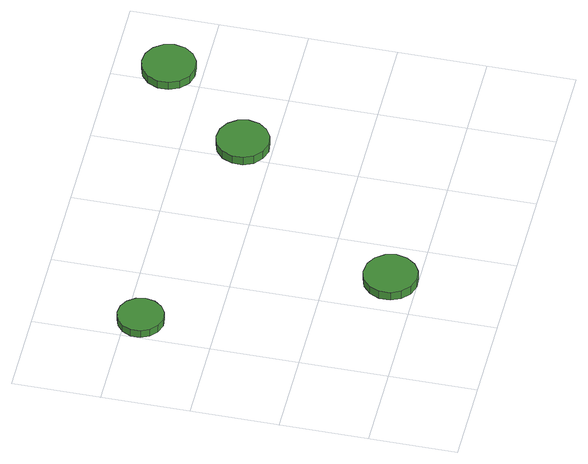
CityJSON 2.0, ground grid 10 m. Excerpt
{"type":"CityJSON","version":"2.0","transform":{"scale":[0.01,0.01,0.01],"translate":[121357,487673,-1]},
"CityObjects":{
"tree1":{"type":"SolitaryVegetationObject","attributes":{"function":"something"},"geometry":[{"type":"MultiSurface","lod":"1","boundaries":[[[0,1,2,3,4,5,6,7,8,9,10,11,12,13,14]],[[15,16,17,18,19,20,21,22,23,24,25,26,27,28,29]],[[0,29,28,1]],[[1,28,27,2]],[[2,27,26,3]],[[3,26,25,4]],[[4,25,24,5]],[[5,24,23,6]],[[6,23,22,7]],[[7,22,21,8]],[[8,21,20,9]],[[9,20,19,10]],[[10,19,18,11]],[[11,18,17,12]],[[12,17,16,13]],[[13,16,15,14]],[[14,15,29,0]]]}]},
"tree2":{"type":"SolitaryVegetationObject","attributes":{"function":"something"},"geometry":[{"type":"MultiSurface","lod":"1","boundaries":[[[30,31,32,33,34,35,36,37,38,39,40,41,42,43,44]],[[45,46,47,48,49,50,51,52,53,54,55,56,57,58,59]],[[30,59,58,31]],[[31,58,57,32]],[[32,57,56,33]],[[33,56,55,34]],[[34,55,54,35]],[[35,54,53,36]],[[36,53,52,37]],[[37,52,51,38]],[[38,51,50,39]],[[39,50,49,40]],[[40,49,48,41]],[[41,48,47,42]],[[42,47,46,43]],[[43,46,45,44]],[[44,45,59,30]]]}]},
"tree3":{"type":"SolitaryVegetationObject","attributes":{"function":"something"},"geometry":[{"type":"MultiSurface","lod":"1","boundaries":[[[60,61,62,63,64,65,66,67,68,69,70,71,72,73,74]],[[75,76,77,78,79,80,81,82,83,84,85,86,87,88,89]],[[60,89,88,61]],[[61,88,87,62]],[[62,87,86,63]],[[63,86,85,64]],[[64,85,84,65]],[[65,84,83,66]],[[66,83,82,67]],[[67,82,81,68]],[[68,81,80,69]],[[69,80,79,70]],[[70,79,78,71]],[[71,78,77,72]],[[72,77,76,73]],[[73,76,75,74]],[[74,75,89,60]]]}]},
"tree4":{"type":"SolitaryVegetationObject","attributes":{"function":"something"},"geometry":[{"type":"MultiSurface","lod":"1","boundaries":[[[90,91,92,93,94,95,96,97,98,99,100,101,102,103,104]],[[105,106,107,108,109,110,111,112,113,114,115,116,117,118,119]],[[90,119,118,91]],[[91,118,117,92]],[[92,117,116,93]],[[93,116,115,94]],[[94,115,114,95]],[[95,114,113,96]],[[96,113,112,97]],[[97,112,111,98]],[[98,111,110,99]],[[99,110,109,100]],[[100,109,108,101]],[[101,108,107,102]],[[102,107,106,103]],[[103,106,105,104]],[[104,105,119,90]]]}]}
},
"vertices":[
[527,2838,184],[505,2945,184],[441,3033,184],[346,3087,184],[238,3099,184],[135,3065,184],[54,2992,184],[9,2893,184],[9,2784,184],[54,2684,184],[135,2612,184],[238,2578,184],[346,2589,184],[441,2644,184],[505,2732,184],[505,2732,89],[441,2644,89],[346,2589,89],[238,2578,89],[135,2612,89],[54,2684,89],[9,2784,89],[9,2893,89],[54,2992,89],[135,3065,89],[238,3099,89],[346,3087,89],[441,3033,89],[505,2945,89],[527,2838,89],
[1785,304,190],[1758,428,190],[1684,530,190],[1575,593,190],[1449,606,190],[1329,567,190],[1235,483,190],[1184,367,190],[1184,241,190],[1235,126,190],[1329,41,190],[1449,2,190],[1575,15,190],[1684,79,190],[1758,181,190],[1758,181,78],[1684,79,78],[1575,15,78],[1449,2,78],[1329,41,78],[1235,126,78],[1184,241,78],[1184,367,78],[1235,483,78],[1329,567,78],[1449,606,78],[1575,593,78],[1684,530,78],[1758,428,78],[1785,304,78],
[3502,2340,189],[3476,2461,189],[3403,2561,189],[3296,2623,189],[3173,2636,189],[3055,2598,189],[2963,2515,189],[2913,2402,189],[2913,2278,189],[2963,2165,189],[3055,2082,189],[3173,2044,189],[3296,2057,189],[3403,2119,189],[3476,2219,189],[3476,2219,78],[3403,2119,78],[3296,2057,78],[3173,2044,78],[3055,2082,78],[2963,2165,78],[2913,2278,78],[2913,2402,78],[2963,2515,78],[3055,2598,78],[3173,2636,78],[3296,2623,78],[3403,2561,78],[3476,2461,78],[3502,2340,78],
[4495,3390,183],[4469,3514,183],[4394,3615,183],[4285,3678,183],[4160,3692,183],[4040,3653,183],[3947,3568,183],[3895,3453,183],[3895,3327,183],[3947,3212,183],[4040,3128,183],[4160,3089,183],[4285,3102,183],[4394,3165,183],[4469,3267,183],[4469,3267,77],[4394,3165,77],[4285,3102,77],[4160,3089,77],[4040,3128,77],[3947,3212,77],[3895,3327,77],[3895,3453,77],[3947,3568,77],[4040,3653,77],[4160,3692,77],[4285,3678,77],[4394,3615,77],[4469,3514,77],[4495,3390,77]
]}
